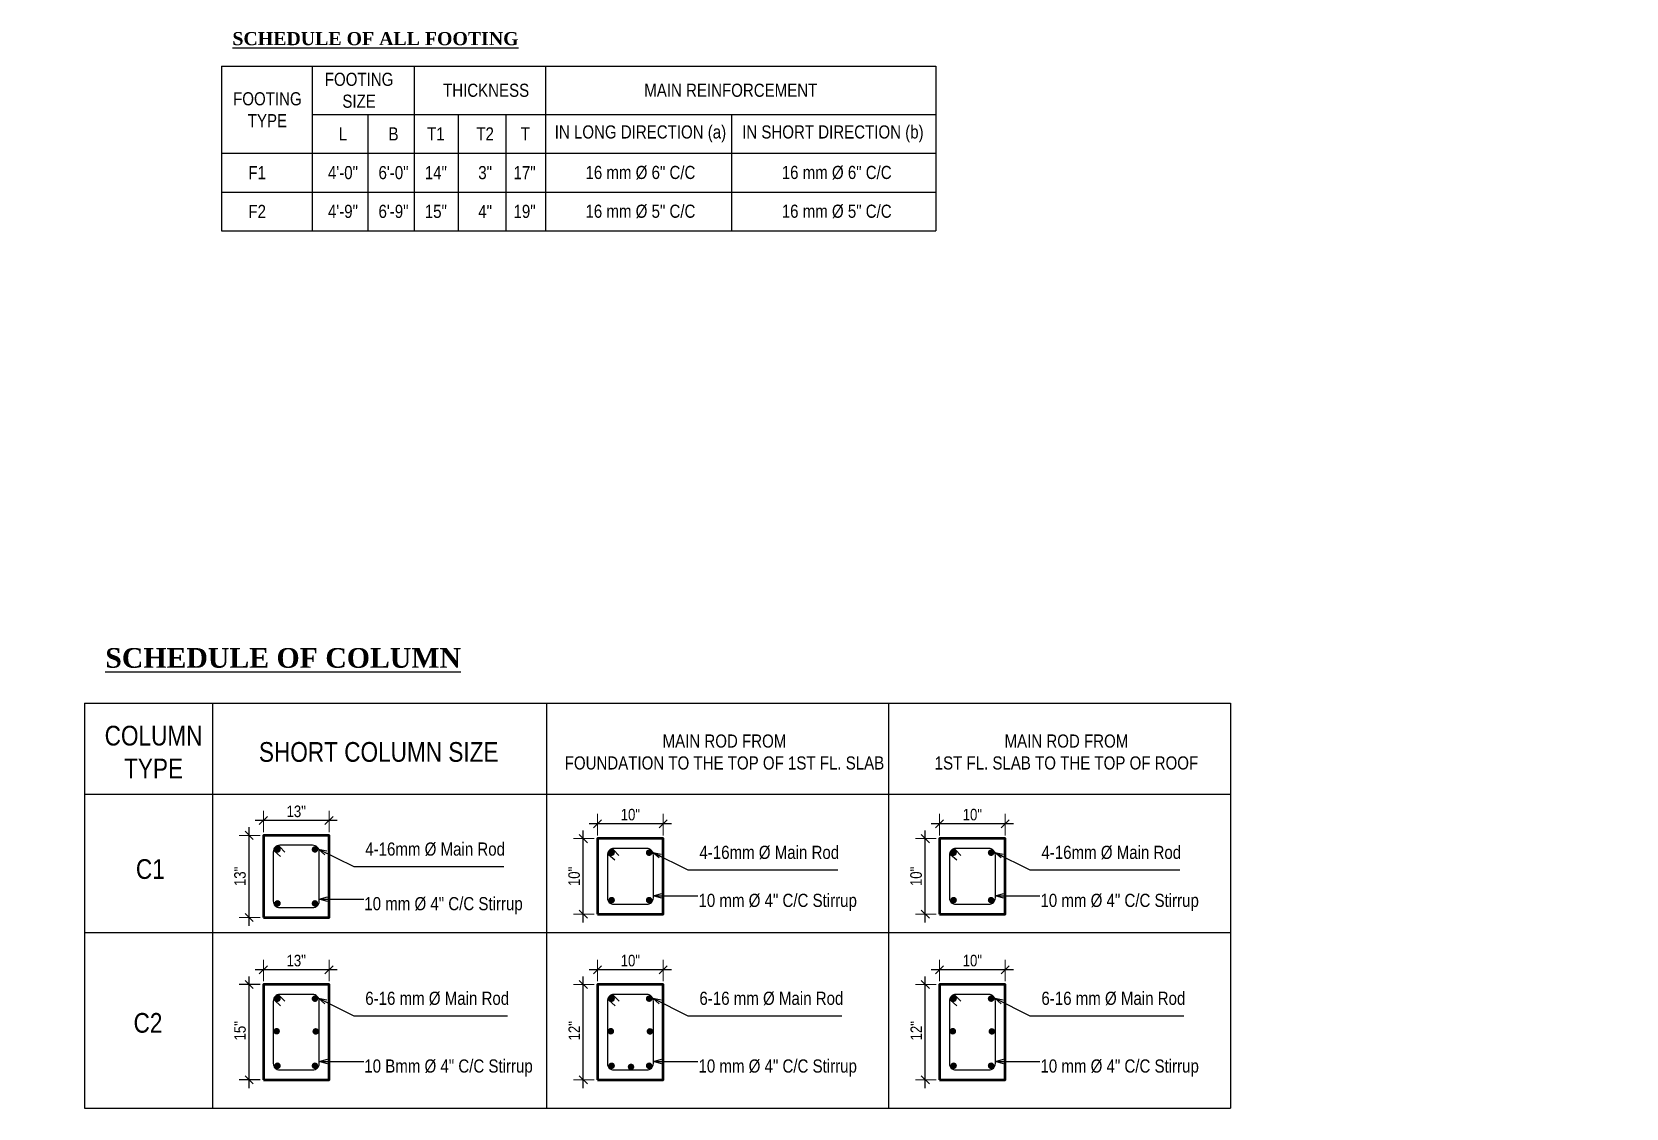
# Model space of a CAD drawing. Header units: inches. Extents: x -4010 to 65129, y -40138 to -1318.
# Drawn here: x 28107 to 28349.7, y -14376.1 to -14212.3 of the extents above; entities that cross this region are included whole.
import ezdxf

# ---------------------------------------------------------------- set-up
doc = ezdxf.new("R2010")
doc.units = ezdxf.units.IN
doc.header["$MEASUREMENT"] = 0
doc.header["$PDMODE"] = 99
for name, color, linetype, lineweight in [('Column', 2, 'Continuous', 50), ('DIM', 7, 'Continuous', 15), ('RAILING', 2, 'Continuous', 13)]:
    doc.layers.add(name, color=color, linetype=linetype, lineweight=lineweight)
doc.layers.add('Rod', color=1, linetype='Continuous')
doc.layers.add('TEX', color=7, linetype='Continuous')
doc.styles.add('ARIAL', font='arial.ttf')
doc.styles.get("Standard").update_dxf_attribs({"font": 'ARIALN.TTF'})
doc.dimstyles.new('3-8', dxfattribs={"dimscale": 1.25, "dimtxt": 6, "dimasz": 2, "dimexe": 0.18, "dimexo": 6, "dimgap": 0, "dimtad": 0, "dimdec": 0, "dimzin": 3, "dimdsep": 46, "dimlunit": 3, "dimtxsty": 'ARIAL', "dimblk": 'DD', "dimcen": 1, "dimse1": 1, "dimse2": 1, "dimclrd": 256, "dimclrt": 256, "dimadec": 0, "dimazin": 0, "dimtfac": 0.5, "dimtdec": 0, "dimtmove": 2, "dimatfit": 0, "dimfxl": 0.18, "dimtvp": 0.75, "dimfrac": 1, "dimtolj": 1, "dimtzin": 0, "dimarcsym": 0})
doc.dimstyles.new('_20', dxfattribs={"dimscale": 0.25, "dimtxt": 7, "dimasz": 5, "dimexe": 6, "dimexo": 2, "dimgap": 2, "dimtad": 1, "dimdec": 1, "dimzin": 3, "dimdsep": 46, "dimlunit": 4, "dimtxsty": 'Standard', "dimblk": 'OBLIQUE', "dimcen": 0, "dimdle": 5, "dimclrt": 7, "dimazin": 0, "dimtfac": 0.0375, "dimtdec": 1, "dimtofl": 0, "dimtmove": 0, "dimatfit": 3, "dimldrblk": 'OPEN30', "dimfxl": 6, "dimtvp": 0.8, "dimtolj": 1, "dimtzin": 0, "dimlwe": -1, "dimarcsym": 0})

# ---------------------------------------------------------------- blocks, each defined once
blk = doc.blocks.new('_Oblique')
at = {"color": 0, "linetype": 'ByBlock', "lineweight": -2}
blk.add_line((-0.5, -0.5), (0.5, 0.5), dxfattribs=at)
blk = doc.blocks.new('*D340')
at = {"layer": 'Defpoints', "color": 0}
for p in [(28140.1, -14334.6), (28142.26, -14334.6), (28142.26, -14347.1)]:
    blk.add_point(p, dxfattribs=at)
at = {"layer": 'DIM', "color": 0}
for p, q in [((28141.76, -14334.6), (28138.6, -14334.6)), ((28141.76, -14347.1), (28138.6, -14347.1))]:
    blk.add_line(p, q, dxfattribs=at)
at = {"layer": 'DIM', "color": 0, "lineweight": -2}
blk.add_line((28140.1, -14348.35), (28140.1, -14333.35), dxfattribs=at)
at = {"layer": 'DIM', "color": 0, "lineweight": -2, "xscale": 1.25, "yscale": 1.25, "zscale": 1.25}
for p, rotation in [((28140.1, -14334.6), 90), ((28140.1, -14347.1), 270)]:
    blk.add_blockref('_Oblique', p, dxfattribs=dict(at, rotation=rotation))
at = {"layer": 'DIM', "color": 7, "insert": (28138.71, -14340.85), "char_height": 1.75, "attachment_point": 5, "rotation": 90}
blk.add_mtext('\\A1;13"', dxfattribs=at)
blk = doc.blocks.new('_Open30')
at = {"color": 0, "linetype": 'ByBlock', "lineweight": -2}
for p, q in [((-1, 0.27), (0, 0)), ((0, 0), (-1, -0.27)), ((0, 0), (-1, 0))]:
    blk.add_line(p, q, dxfattribs=at)
blk = doc.blocks.new('*D346')
at = {"layer": 'Defpoints', "color": 0}
for p in [(28142.26, -14332.34), (28142.26, -14334.6), (28152.26, -14334.6)]:
    blk.add_point(p, dxfattribs=at)
at = {"layer": 'DIM', "color": 0, "lineweight": -2}
blk.add_line((28153.51, -14332.34), (28141.01, -14332.34), dxfattribs=at)
at = {"layer": 'DIM', "color": 0}
for p, q in [((28142.26, -14334.1), (28142.26, -14330.84)), ((28152.26, -14334.1), (28152.26, -14330.84))]:
    blk.add_line(p, q, dxfattribs=at)
at = {"layer": 'DIM', "color": 0, "lineweight": -2, "xscale": 1.25, "yscale": 1.25, "zscale": 1.25, "rotation": 180}
blk.add_blockref('_Oblique', (28142.26, -14332.34), dxfattribs=at)
at = {"layer": 'DIM', "color": 0, "lineweight": -2, "xscale": 1.25, "yscale": 1.25, "zscale": 1.25}
blk.add_blockref('_Oblique', (28152.26, -14332.34), dxfattribs=at)
at = {"layer": 'DIM', "color": 7, "insert": (28147.26, -14330.95), "char_height": 1.75, "attachment_point": 5}
blk.add_mtext('\\A1;13"', dxfattribs=at)
blk = doc.blocks.new('*D341')
at = {"layer": 'Defpoints', "color": 0}
for p in [(28190.96, -14335.1), (28193.12, -14335.1), (28193.12, -14346.6)]:
    blk.add_point(p, dxfattribs=at)
at = {"layer": 'DIM', "color": 0, "lineweight": -2}
blk.add_line((28190.96, -14347.85), (28190.96, -14333.85), dxfattribs=at)
at = {"layer": 'DIM', "color": 0}
for p, q in [((28192.62, -14335.1), (28189.46, -14335.1)), ((28192.62, -14346.6), (28189.46, -14346.6))]:
    blk.add_line(p, q, dxfattribs=at)
at = {"layer": 'DIM', "color": 0, "lineweight": -2, "xscale": 1.25, "yscale": 1.25, "zscale": 1.25}
for p, rotation in [((28190.96, -14335.1), 90), ((28190.96, -14346.6), 270)]:
    blk.add_blockref('_Oblique', p, dxfattribs=dict(at, rotation=rotation))
at = {"layer": 'DIM', "color": 7, "insert": (28189.57, -14340.85), "char_height": 1.75, "attachment_point": 5, "rotation": 90}
blk.add_mtext('\\A1;10"', dxfattribs=at)
blk = doc.blocks.new('*D347')
at = {"layer": 'Defpoints', "color": 0}
for p in [(28193.12, -14332.84), (28193.12, -14335.1), (28203.12, -14335.1)]:
    blk.add_point(p, dxfattribs=at)
at = {"layer": 'DIM', "color": 0}
for p, q in [((28193.12, -14334.6), (28193.12, -14331.34)), ((28203.12, -14334.6), (28203.12, -14331.34))]:
    blk.add_line(p, q, dxfattribs=at)
at = {"layer": 'DIM', "color": 0, "lineweight": -2}
blk.add_line((28204.37, -14332.84), (28191.87, -14332.84), dxfattribs=at)
at = {"layer": 'DIM', "color": 0, "lineweight": -2, "xscale": 1.25, "yscale": 1.25, "zscale": 1.25, "rotation": 180}
blk.add_blockref('_Oblique', (28193.12, -14332.84), dxfattribs=at)
at = {"layer": 'DIM', "color": 0, "lineweight": -2, "xscale": 1.25, "yscale": 1.25, "zscale": 1.25}
blk.add_blockref('_Oblique', (28203.12, -14332.84), dxfattribs=at)
at = {"layer": 'DIM', "color": 7, "insert": (28198.12, -14331.45), "char_height": 1.75, "attachment_point": 5}
blk.add_mtext('\\A1;10"', dxfattribs=at)
blk = doc.blocks.new('*D342')
at = {"layer": 'Defpoints', "color": 0}
for p in [(28243.01, -14335.1), (28245.17, -14335.1), (28245.17, -14346.6)]:
    blk.add_point(p, dxfattribs=at)
at = {"layer": 'DIM', "color": 0, "lineweight": -2}
blk.add_line((28243.01, -14347.85), (28243.01, -14333.85), dxfattribs=at)
at = {"layer": 'DIM', "color": 0}
for p, q in [((28244.67, -14335.1), (28241.51, -14335.1)), ((28244.67, -14346.6), (28241.51, -14346.6))]:
    blk.add_line(p, q, dxfattribs=at)
at = {"layer": 'DIM', "color": 0, "lineweight": -2, "xscale": 1.25, "yscale": 1.25, "zscale": 1.25}
for p, rotation in [((28243.01, -14335.1), 90), ((28243.01, -14346.6), 270)]:
    blk.add_blockref('_Oblique', p, dxfattribs=dict(at, rotation=rotation))
at = {"layer": 'DIM', "color": 7, "insert": (28241.61, -14340.85), "char_height": 1.75, "attachment_point": 5, "rotation": 90}
blk.add_mtext('\\A1;10"', dxfattribs=at)
blk = doc.blocks.new('*D348')
at = {"layer": 'Defpoints', "color": 0}
for p in [(28245.17, -14332.84), (28245.17, -14335.1), (28255.17, -14335.1)]:
    blk.add_point(p, dxfattribs=at)
at = {"layer": 'DIM', "color": 0}
for p, q in [((28245.17, -14334.6), (28245.17, -14331.34)), ((28255.17, -14334.6), (28255.17, -14331.34))]:
    blk.add_line(p, q, dxfattribs=at)
at = {"layer": 'DIM', "color": 0, "lineweight": -2}
blk.add_line((28256.42, -14332.84), (28243.92, -14332.84), dxfattribs=at)
at = {"layer": 'DIM', "color": 0, "lineweight": -2, "xscale": 1.25, "yscale": 1.25, "zscale": 1.25, "rotation": 180}
blk.add_blockref('_Oblique', (28245.17, -14332.84), dxfattribs=at)
at = {"layer": 'DIM', "color": 0, "lineweight": -2, "xscale": 1.25, "yscale": 1.25, "zscale": 1.25}
blk.add_blockref('_Oblique', (28255.17, -14332.84), dxfattribs=at)
at = {"layer": 'DIM', "color": 7, "insert": (28250.17, -14331.45), "char_height": 1.75, "attachment_point": 5}
blk.add_mtext('\\A1;10"', dxfattribs=at)
blk = doc.blocks.new('*D343')
at = {"layer": 'Defpoints', "color": 0}
for p in [(28190.96, -14357.31), (28193.12, -14357.31), (28193.12, -14371.81)]:
    blk.add_point(p, dxfattribs=at)
at = {"layer": 'DIM', "color": 0, "lineweight": -2}
blk.add_line((28190.96, -14373.06), (28190.96, -14356.06), dxfattribs=at)
at = {"layer": 'DIM', "color": 0}
for p, q in [((28192.62, -14357.31), (28189.46, -14357.31)), ((28192.62, -14371.81), (28189.46, -14371.81))]:
    blk.add_line(p, q, dxfattribs=at)
at = {"layer": 'DIM', "color": 0, "lineweight": -2, "xscale": 1.25, "yscale": 1.25, "zscale": 1.25}
for p, rotation in [((28190.96, -14357.31), 90), ((28190.96, -14371.81), 270)]:
    blk.add_blockref('_Oblique', p, dxfattribs=dict(at, rotation=rotation))
at = {"layer": 'DIM', "color": 7, "insert": (28189.58, -14364.35), "char_height": 1.75, "attachment_point": 5, "rotation": 90}
blk.add_mtext('\\A1;12"', dxfattribs=at)
blk = doc.blocks.new('*D349')
at = {"layer": 'Defpoints', "color": 0}
for p in [(28193.12, -14355.06), (28193.12, -14357.31), (28203.12, -14357.31)]:
    blk.add_point(p, dxfattribs=at)
at = {"layer": 'DIM', "color": 0}
for p, q in [((28193.12, -14356.81), (28193.12, -14353.56)), ((28203.12, -14356.81), (28203.12, -14353.56))]:
    blk.add_line(p, q, dxfattribs=at)
at = {"layer": 'DIM', "color": 0, "lineweight": -2}
blk.add_line((28204.37, -14355.06), (28191.87, -14355.06), dxfattribs=at)
at = {"layer": 'DIM', "color": 0, "lineweight": -2, "xscale": 1.25, "yscale": 1.25, "zscale": 1.25, "rotation": 180}
blk.add_blockref('_Oblique', (28193.12, -14355.06), dxfattribs=at)
at = {"layer": 'DIM', "color": 0, "lineweight": -2, "xscale": 1.25, "yscale": 1.25, "zscale": 1.25}
blk.add_blockref('_Oblique', (28203.12, -14355.06), dxfattribs=at)
at = {"layer": 'DIM', "color": 7, "insert": (28198.12, -14353.67), "char_height": 1.75, "attachment_point": 5}
blk.add_mtext('\\A1;10"', dxfattribs=at)
blk = doc.blocks.new('*D344')
at = {"layer": 'Defpoints', "color": 0}
for p in [(28140.1, -14357.31), (28142.26, -14357.31), (28142.26, -14371.81)]:
    blk.add_point(p, dxfattribs=at)
at = {"layer": 'TEX', "color": 0, "lineweight": -2}
blk.add_line((28140.1, -14373.06), (28140.1, -14356.06), dxfattribs=at)
at = {"layer": 'TEX', "color": 0}
for p, q in [((28141.76, -14357.31), (28138.6, -14357.31)), ((28141.76, -14371.81), (28138.6, -14371.81))]:
    blk.add_line(p, q, dxfattribs=at)
at = {"layer": 'TEX', "color": 0, "lineweight": -2, "xscale": 1.25, "yscale": 1.25, "zscale": 1.25}
for p, rotation in [((28140.1, -14357.31), 90), ((28140.1, -14371.81), 270)]:
    blk.add_blockref('_Oblique', p, dxfattribs=dict(at, rotation=rotation))
at = {"layer": 'TEX', "color": 7, "insert": (28138.71, -14364.35), "char_height": 1.75, "attachment_point": 5, "rotation": 90}
blk.add_mtext('\\A1;15"', dxfattribs=at)
blk = doc.blocks.new('*D350')
at = {"layer": 'Defpoints', "color": 0}
for p in [(28142.26, -14355.06), (28142.26, -14357.31), (28152.26, -14357.31)]:
    blk.add_point(p, dxfattribs=at)
at = {"layer": 'DIM', "color": 0}
for p, q in [((28142.26, -14356.81), (28142.26, -14353.56)), ((28152.26, -14356.81), (28152.26, -14353.56))]:
    blk.add_line(p, q, dxfattribs=at)
at = {"layer": 'DIM', "color": 0, "lineweight": -2}
blk.add_line((28153.51, -14355.06), (28141.01, -14355.06), dxfattribs=at)
at = {"layer": 'DIM', "color": 0, "lineweight": -2, "xscale": 1.25, "yscale": 1.25, "zscale": 1.25, "rotation": 180}
blk.add_blockref('_Oblique', (28142.26, -14355.06), dxfattribs=at)
at = {"layer": 'DIM', "color": 0, "lineweight": -2, "xscale": 1.25, "yscale": 1.25, "zscale": 1.25}
blk.add_blockref('_Oblique', (28152.26, -14355.06), dxfattribs=at)
at = {"layer": 'DIM', "color": 7, "insert": (28147.26, -14353.67), "char_height": 1.75, "attachment_point": 5}
blk.add_mtext('\\A1;13"', dxfattribs=at)
blk = doc.blocks.new('*D345')
at = {"layer": 'Defpoints', "color": 0}
for p in [(28243.01, -14357.31), (28245.17, -14357.31), (28245.17, -14371.81)]:
    blk.add_point(p, dxfattribs=at)
at = {"layer": 'DIM', "color": 0, "lineweight": -2}
blk.add_line((28243.01, -14373.06), (28243.01, -14356.06), dxfattribs=at)
at = {"layer": 'DIM', "color": 0}
for p, q in [((28244.67, -14357.31), (28241.51, -14357.31)), ((28244.67, -14371.81), (28241.51, -14371.81))]:
    blk.add_line(p, q, dxfattribs=at)
at = {"layer": 'DIM', "color": 0, "lineweight": -2, "xscale": 1.25, "yscale": 1.25, "zscale": 1.25}
for p, rotation in [((28243.01, -14357.31), 90), ((28243.01, -14371.81), 270)]:
    blk.add_blockref('_Oblique', p, dxfattribs=dict(at, rotation=rotation))
at = {"layer": 'DIM', "color": 7, "insert": (28241.63, -14364.35), "char_height": 1.75, "attachment_point": 5, "rotation": 90}
blk.add_mtext('\\A1;12"', dxfattribs=at)
blk = doc.blocks.new('*D351')
at = {"layer": 'Defpoints', "color": 0}
for p in [(28245.17, -14355.06), (28245.17, -14357.31), (28255.17, -14357.31)]:
    blk.add_point(p, dxfattribs=at)
at = {"layer": 'DIM', "color": 0}
for p, q in [((28245.17, -14356.81), (28245.17, -14353.56)), ((28255.17, -14356.81), (28255.17, -14353.56))]:
    blk.add_line(p, q, dxfattribs=at)
at = {"layer": 'DIM', "color": 0, "lineweight": -2}
blk.add_line((28256.42, -14355.06), (28243.92, -14355.06), dxfattribs=at)
at = {"layer": 'DIM', "color": 0, "lineweight": -2, "xscale": 1.25, "yscale": 1.25, "zscale": 1.25, "rotation": 180}
blk.add_blockref('_Oblique', (28245.17, -14355.06), dxfattribs=at)
at = {"layer": 'DIM', "color": 0, "lineweight": -2, "xscale": 1.25, "yscale": 1.25, "zscale": 1.25}
blk.add_blockref('_Oblique', (28255.17, -14355.06), dxfattribs=at)
at = {"layer": 'DIM', "color": 7, "insert": (28250.17, -14353.67), "char_height": 1.75, "attachment_point": 5}
blk.add_mtext('\\A1;10"', dxfattribs=at)
blk = doc.blocks.new('DD')
for p, q in [((0, 1.6), (0, -1.6)), ((-1.6, 0), (1.6, 0))]:
    blk.add_line(p, q)
at = {"const_width": 0.3}
blk.add_lwpolyline([(-0.15, 0, 1), (0.15, 0, 1)], format="xyb", close=True, dxfattribs=at)
blk = doc.blocks.new('*D365')
at = {"layer": 'Defpoints', "color": 0}
for p in [(28451.98, -14316.68), (-1066.06, -14322.68), (28443.93, -14322.68)]:
    blk.add_point(p, dxfattribs=at)
at = {"layer": 'RAILING', "lineweight": -2}
for p, q in [((28443.93, -14314.18), (28443.93, -14311.68)), ((28443.93, -14316.68), (28443.93, -14322.68)), ((28443.93, -14325.18), (28443.93, -14327.68))]:
    blk.add_line(p, q, dxfattribs=at)
at = {"layer": 'RAILING', "lineweight": -2, "xscale": 2.5, "yscale": 2.5, "zscale": 2.5}
for p, rotation in [((28443.93, -14316.68), 270), ((28443.93, -14322.68), 90)]:
    blk.add_blockref('DD', p, dxfattribs=dict(at, rotation=rotation))
at = {"layer": 'RAILING', "insert": (28447.92, -14319.68), "char_height": 7.5, "attachment_point": 5, "rotation": 90, "style": 'ARIAL'}
blk.add_mtext("\\A1;1'", dxfattribs=at)

msp = doc.modelspace()

# ---------------------------------------------------------------- hatches: boundary and pattern name
at = {"layer": 'Rod'}
for points in [[(28144.908, -14336.74, -1), (28143.908, -14336.74, -1)], [(28149.612, -14336.74, 1), (28150.612, -14336.74, 1)], [(28195.768, -14337.24, -1), (28194.768, -14337.24, -1)], [(28200.472, -14337.24, 1), (28201.472, -14337.24, 1)], [(28247.815, -14337.24, -1), (28246.815, -14337.24, -1)], [(28252.519, -14337.24, 1), (28253.519, -14337.24, 1)], [(28144.908, -14344.955, 1), (28143.908, -14344.955, 1)], [(28149.612, -14344.955, -1), (28150.612, -14344.955, -1)], [(28195.768, -14344.455, 1), (28194.768, -14344.455, 1)], [(28200.472, -14344.455, -1), (28201.472, -14344.455, -1)], [(28247.815, -14344.455, 1), (28246.815, -14344.455, 1)], [(28252.519, -14344.455, -1), (28253.519, -14344.455, -1)], [(28144.908, -14359.458, -1), (28143.908, -14359.458, -1)], [(28149.612, -14359.458, 1), (28150.612, -14359.458, 1)], [(28195.768, -14359.458, -1), (28194.768, -14359.458, -1)], [(28200.472, -14359.458, 1), (28201.472, -14359.458, 1)], [(28247.815, -14359.458, -1), (28246.815, -14359.458, -1)], [(28252.519, -14359.458, 1), (28253.519, -14359.458, 1)], [(28144.787, -14364.415, 1), (28143.787, -14364.415, 1)], [(28149.732, -14364.442, -1), (28150.732, -14364.442, -1)], [(28195.647, -14364.415, 1), (28194.647, -14364.415, 1)], [(28200.593, -14364.442, -1), (28201.593, -14364.442, -1)], [(28247.694, -14364.415, 1), (28246.694, -14364.415, 1)], [(28252.639, -14364.442, -1), (28253.639, -14364.442, -1)], [(28144.908, -14369.672, 1), (28143.908, -14369.672, 1)], [(28149.612, -14369.672, -1), (28150.612, -14369.672, -1)], [(28195.768, -14369.672, 1), (28194.768, -14369.672, 1)], [(28197.718, -14369.845, 1), (28198.718, -14369.845, 1)], [(28200.472, -14369.672, -1), (28201.472, -14369.672, -1)], [(28247.815, -14369.672, 1), (28246.815, -14369.672, 1)], [(28252.519, -14369.672, -1), (28253.519, -14369.672, -1)]]:
    msp.add_hatch(color=256, dxfattribs=at).paths.add_polyline_path(points)

# ---------------------------------------------------------------- linework, layer by layer
at = {"layer": 'Column'}
for points in [[(28142.26, -14347.097), (28152.26, -14347.097), (28152.26, -14334.597), (28142.26, -14334.597)], [(28193.12, -14346.597), (28203.12, -14346.597), (28203.12, -14335.097), (28193.12, -14335.097)], [(28245.167, -14346.597), (28255.167, -14346.597), (28255.167, -14335.097), (28245.167, -14335.097)], [(28142.26, -14371.815), (28152.26, -14371.815), (28152.26, -14357.315), (28142.26, -14357.315)], [(28193.12, -14371.815), (28203.12, -14371.815), (28203.12, -14357.315), (28193.12, -14357.315)], [(28245.167, -14371.815), (28255.167, -14371.815), (28255.167, -14357.315), (28245.167, -14357.315)]]:
    msp.add_lwpolyline(points, close=True, dxfattribs=at)
at = {"layer": 'Rod'}
for points in [[(28144.76, -14345.597), (28149.76, -14345.597, 0.4142136), (28150.76, -14344.597), (28150.76, -14337.097, 0.4142136), (28149.76, -14336.097), (28144.76, -14336.097, 0.4142136), (28143.76, -14337.097), (28143.76, -14344.597, 0.4142136)], [(28195.62, -14345.097), (28200.62, -14345.097, 0.4142136), (28201.62, -14344.097), (28201.62, -14337.597, 0.4142136), (28200.62, -14336.597), (28195.62, -14336.597, 0.4142136), (28194.62, -14337.597), (28194.62, -14344.097, 0.4142136)], [(28247.667, -14345.097), (28252.667, -14345.097, 0.4142136), (28253.667, -14344.097), (28253.667, -14337.597, 0.4142136), (28252.667, -14336.597), (28247.667, -14336.597, 0.4142136), (28246.667, -14337.597), (28246.667, -14344.097, 0.4142136)], [(28144.76, -14370.315), (28149.76, -14370.315, 0.4142136), (28150.76, -14369.315), (28150.76, -14359.815, 0.4142136), (28149.76, -14358.815), (28144.76, -14358.815, 0.4142136), (28143.76, -14359.815), (28143.76, -14369.315, 0.4142136)], [(28195.62, -14370.315), (28200.62, -14370.315, 0.4142136), (28201.62, -14369.315), (28201.62, -14359.815, 0.4142136), (28200.62, -14358.815), (28195.62, -14358.815, 0.4142136), (28194.62, -14359.815), (28194.62, -14369.315, 0.4142136)], [(28247.667, -14370.315), (28252.667, -14370.315, 0.4142136), (28253.667, -14369.315), (28253.667, -14359.815, 0.4142136), (28252.667, -14358.815), (28247.667, -14358.815, 0.4142136), (28246.667, -14359.815), (28246.667, -14369.315, 0.4142136)]]:
    msp.add_lwpolyline(points, format="xyb", close=True, dxfattribs=at)
for points in [[(28143.921, -14336.59, 0.2624441), (28143.942, -14336.992), (28144.891, -14337.837)], [(28144.41, -14336.164, -0.3032581), (28144.756, -14336.354), (28145.507, -14337.145)], [(28194.782, -14337.09, 0.2624441), (28194.802, -14337.492), (28195.751, -14338.337)], [(28195.27, -14336.664, -0.3032581), (28195.617, -14336.854), (28196.368, -14337.645)], [(28246.828, -14337.09, 0.2624441), (28246.849, -14337.492), (28247.798, -14338.337)], [(28247.317, -14336.664, -0.3032581), (28247.663, -14336.854), (28248.415, -14337.645)], [(28144.41, -14358.882, -0.3032581), (28144.756, -14359.071), (28145.507, -14359.863)], [(28195.304, -14358.867, -0.3032581), (28195.65, -14359.057), (28196.401, -14359.848)], [(28247.317, -14358.882, -0.3032581), (28247.663, -14359.071), (28248.415, -14359.863)], [(28143.921, -14359.308, 0.2624441), (28143.942, -14359.71), (28144.891, -14360.555)], [(28194.815, -14359.293, 0.2624441), (28194.836, -14359.695), (28195.785, -14360.54)], [(28246.828, -14359.308, 0.2624441), (28246.849, -14359.71), (28247.798, -14360.555)]]:
    msp.add_lwpolyline(points, format="xyb", dxfattribs=at)
at = {"layer": 'TEX'}
for p, q in [((28135.879, -14217.493), (28149.68, -14217.493)), ((28135.879, -14217.493), (28135.879, -14224.86)), ((28149.68, -14217.493), (28158.162, -14217.493)), ((28149.68, -14217.493), (28149.68, -14224.86)), ((28158.162, -14217.493), (28165.19, -14217.493)), ((28165.19, -14217.493), (28171.904, -14217.493)), ((28165.19, -14217.493), (28165.19, -14224.86)), ((28171.904, -14217.493), (28179.152, -14217.493)), ((28179.152, -14217.493), (28185.198, -14217.493)), ((28185.198, -14217.493), (28213.49, -14217.493)), ((28185.198, -14217.493), (28185.198, -14224.86)), ((28213.49, -14217.493), (28244.61, -14217.493)), ((28244.61, -14217.493), (28244.61, -14224.86)), ((28135.879, -14224.86), (28135.879, -14230.763)), ((28149.68, -14224.86), (28158.162, -14224.86)), ((28149.68, -14224.86), (28149.68, -14230.763)), ((28158.162, -14224.86), (28165.19, -14224.86)), ((28158.162, -14224.86), (28158.162, -14230.763)), ((28165.19, -14224.86), (28171.904, -14224.86)), ((28165.19, -14224.86), (28165.19, -14230.763)), ((28171.904, -14224.86), (28179.152, -14224.86)), ((28171.904, -14224.86), (28171.904, -14230.763)), ((28179.152, -14224.86), (28185.198, -14224.86)), ((28179.152, -14224.86), (28179.152, -14230.763)), ((28185.198, -14224.86), (28213.49, -14224.86)), ((28185.198, -14224.86), (28185.198, -14230.763)), ((28213.49, -14224.86), (28244.61, -14224.86)), ((28213.49, -14224.86), (28213.49, -14230.763)), ((28244.61, -14224.86), (28244.61, -14230.763)), ((28135.879, -14230.763), (28149.68, -14230.763)), ((28135.879, -14230.763), (28135.879, -14236.666)), ((28149.68, -14230.763), (28158.162, -14230.763)), ((28149.68, -14230.763), (28149.68, -14236.666)), ((28158.162, -14230.763), (28165.19, -14230.763)), ((28158.162, -14230.763), (28158.162, -14236.666)), ((28165.19, -14230.763), (28171.904, -14230.763)), ((28165.19, -14230.763), (28165.19, -14236.666)), ((28171.904, -14230.763), (28179.152, -14230.763)), ((28171.904, -14230.763), (28171.904, -14236.666)), ((28179.152, -14230.763), (28185.198, -14230.763)), ((28179.152, -14230.763), (28179.152, -14236.666)), ((28185.198, -14230.763), (28213.49, -14230.763)), ((28185.198, -14230.763), (28185.198, -14236.666)), ((28213.49, -14230.763), (28244.61, -14230.763)), ((28213.49, -14230.763), (28213.49, -14236.666)), ((28244.61, -14230.763), (28244.61, -14236.666)), ((28135.879, -14236.666), (28149.68, -14236.666)), ((28135.879, -14236.666), (28135.879, -14242.569)), ((28149.68, -14236.666), (28158.162, -14236.666)), ((28149.68, -14236.666), (28149.68, -14242.569)), ((28158.162, -14236.666), (28165.19, -14236.666)), ((28158.162, -14236.666), (28158.162, -14242.569)), ((28165.19, -14236.666), (28171.904, -14236.666)), ((28165.19, -14236.666), (28165.19, -14242.569)), ((28171.904, -14236.666), (28179.152, -14236.666)), ((28171.904, -14236.666), (28171.904, -14242.569)), ((28179.152, -14236.666), (28185.198, -14236.666)), ((28179.152, -14236.666), (28179.152, -14242.569)), ((28185.198, -14236.666), (28213.49, -14236.666)), ((28185.198, -14236.666), (28185.198, -14242.569)), ((28213.49, -14236.666), (28244.61, -14236.666)), ((28213.49, -14236.666), (28213.49, -14242.569)), ((28244.61, -14236.666), (28244.61, -14242.569)), ((28135.879, -14242.569), (28149.68, -14242.569)), ((28149.68, -14242.569), (28158.162, -14242.569)), ((28158.162, -14242.569), (28165.19, -14242.569)), ((28165.19, -14242.569), (28171.904, -14242.569)), ((28171.904, -14242.569), (28179.152, -14242.569)), ((28179.152, -14242.569), (28185.198, -14242.569)), ((28185.198, -14242.569), (28213.49, -14242.569)), ((28213.49, -14242.569), (28244.61, -14242.569)), ((28115.022, -14314.479), (28237.423, -14314.479)), ((28115.022, -14314.479), (28115.022, -14328.349)), ((28134.515, -14314.479), (28134.515, -14328.349)), ((28167.069, -14314.479), (28289.47, -14314.479)), ((28185.376, -14314.479), (28185.376, -14328.349)), ((28237.423, -14314.479), (28237.423, -14328.349)), ((28237.423, -14314.479), (28237.423, -14328.349)), ((28289.47, -14314.479), (28289.47, -14328.349)), ((28289.47, -14314.479), (28289.47, -14328.349)), ((28289.47, -14314.479), (28289.47, -14328.349)), ((28115.022, -14328.349), (28237.423, -14328.349)), ((28115.022, -14328.349), (28237.423, -14328.349)), ((28115.022, -14328.349), (28115.022, -14376.122)), ((28134.515, -14328.349), (28134.515, -14376.122)), ((28167.069, -14328.349), (28289.47, -14328.349)), ((28167.069, -14328.349), (28289.47, -14328.349)), ((28185.376, -14328.349), (28185.376, -14376.122)), ((28237.423, -14328.349), (28237.423, -14376.122)), ((28237.423, -14328.349), (28237.423, -14376.122)), ((28289.47, -14328.349), (28289.47, -14376.122)), ((28289.47, -14328.349), (28289.47, -14376.122)), ((28289.47, -14328.349), (28289.47, -14376.122)), ((28115.022, -14349.4), (28237.423, -14349.4)), ((28115.022, -14349.4), (28237.423, -14349.4)), ((28167.069, -14349.4), (28289.47, -14349.4)), ((28167.069, -14349.4), (28289.47, -14349.4)), ((28115.022, -14355.071), (28115.022, -14376.122)), ((28134.515, -14355.071), (28134.515, -14376.122)), ((28185.376, -14355.071), (28185.376, -14376.122)), ((28237.423, -14355.071), (28237.423, -14376.122)), ((28237.423, -14355.071), (28237.423, -14376.122)), ((28289.47, -14355.071), (28289.47, -14376.122)), ((28289.47, -14355.071), (28289.47, -14376.122)), ((28289.47, -14355.071), (28289.47, -14376.122)), ((28115.022, -14376.122), (28237.423, -14376.122)), ((28115.022, -14376.122), (28237.423, -14376.122)), ((28115.022, -14376.122), (28237.423, -14376.122)), ((28167.069, -14376.122), (28289.47, -14376.122)), ((28167.069, -14376.122), (28289.47, -14376.122)), ((28167.069, -14376.122), (28289.47, -14376.122))]:
    msp.add_line(p, q, dxfattribs=at)

# ---------------------------------------------------------------- texts
for s, insert, char_height, width, attachment_point in [('{\\fTimes New Roman|b1|i0|c0|p18;\\LSCHEDULE OF ALL FOOTING}', (28137.552, -14212.3), 2, 72.7601, 1), ('FOOTING \\PSIZE', (28156.83, -14221.177), 2, 30.87337, 5), ('THICKNESS', (28176.164, -14221.177), 2, 44.51414, 5), ('MAIN REINFORCEMENT', (28213.401, -14221.177), 2, 69.83697, 5), ('FOOTING \\PTYPE', (28142.874, -14224.128), 2, 23.53059, 5), ('{\\H1.8519x;L}', (28154.373, -14227.811), 1.08, 19.20441, 5), ('{\\H1.8519x;B}', (28162.071, -14227.811), 1.08, 14.79942, 5), ('{\\H1.8519x;T1}', (28168.512, -14227.811), 1.08, 17.63726, 5), ('T2', (28176.012, -14227.811), 2, 20.4277, 5), ('T', (28182.139, -14227.811), 2, 18.90929, 5), ('IN LONG DIRECTION (a)', (28199.651, -14227.811), 2, 38.66336, 5), ('IN SHORT DIRECTION (b)', (28228.939, -14227.811), 2, 36.42462, 5), ('{\\H1.8519x;F1}', (28141.32, -14233.714), 1.08, 26.6392, 5), ('{\\H1.852x;4\'-0"}', (28154.373, -14233.714), 1.08, 19.20441, 5), ('{\\H1.852x;6\'-0"}', (28162.071, -14233.714), 1.08, 14.79942, 5), ('{\\H1.852x;14"}', (28168.512, -14233.714), 1.08, 17.63726, 5), ('{\\H1.852x;3"}', (28176.012, -14233.714), 1.08, 20.4277, 5), ('{\\H1.852x;17"}', (28182.016, -14233.714), 1.08, 18.90929, 5), ('16 mm %%C 6" C/C', (28199.651, -14233.714), 2, 38.66336, 5), ('16 mm %%C 6" C/C', (28229.523, -14233.714), 2, 37.5933, 5), ('{\\H1.852x;F2}', (28141.32, -14239.617), 1.08, 26.6392, 5), ('{\\H1.852x;4\'-9"}', (28154.373, -14239.617), 1.08, 19.20441, 5), ('{\\H1.852x;6\'-9"}', (28162.071, -14239.617), 1.08, 14.79942, 5), ('{\\H1.852x;15"}', (28168.512, -14239.617), 1.08, 17.63726, 5), ('{\\H1.852x;4"}', (28176.012, -14239.617), 1.08, 20.4277, 5), ('{\\H1.852x;19"}', (28182.016, -14239.617), 1.08, 18.90929, 5), ('16 mm %%C 5" C/C', (28199.651, -14239.617), 2, 38.66336, 5), ('16 mm %%C 5" C/C', (28229.523, -14239.617), 2, 37.5933, 5), ('{\\fTimes New Roman|b1|i0|c0|p18;\\LSCHEDULE OF COLUMN}', (28118.205, -14306.083), 3, 53.91448, 1), ('COLUMN \\PTYPE', (28125.551, -14321.918), 3, 13.0958, 5), ('SHORT COLUMN SIZE', (28159.819, -14321.918), 3, 57.9349, 5), ('MAIN ROD FROM\\PFOUNDATION TO THE TOP OF 1ST FL. SLAB', (28212.438, -14321.918), 2, 57.9349, 5), ('MAIN ROD FROM\\P1ST FL. SLAB TO THE TOP OF ROOF', (28264.485, -14321.918), 2, 57.9349, 5), ('4-16mm Ø Main Rod', (28157.772, -14335.683), 2, 29.41889, 1), ('4-16mm Ø Main Rod', (28208.633, -14336.183), 2, 29.41889, 1), ('4-16mm Ø Main Rod', (28260.68, -14336.183), 2, 29.41889, 1), ('{\\H2.778x;C1}', (28125.061, -14339.746), 1.08, 37.64891, 5), ('10 mm Ø 4" C/C Stirrup', (28157.627, -14343.993), 2, 38.12995, 1), ('10 mm Ø 4" C/C Stirrup', (28208.487, -14343.493), 2, 38.12995, 1), ('10 mm Ø 4" C/C Stirrup', (28260.534, -14343.493), 2, 38.12995, 1), ('6-16 mm Ø Main Rod', (28157.772, -14358.4), 2, 29.41889, 1), ('6-16 mm Ø Main Rod', (28208.633, -14358.4), 2, 29.41889, 1), ('6-16 mm Ø Main Rod', (28260.68, -14358.4), 2, 29.41889, 1), ('{\\H2.778x;C2}', (28124.7, -14363.164), 1.08, 37.64891, 5), ('10 Bmm Ø 4" C/C Stirrup', (28157.627, -14368.71), 2, 38.12995, 1), ('10 mm Ø 4" C/C Stirrup', (28208.487, -14368.71), 2, 38.12995, 1), ('10 mm Ø 4" C/C Stirrup', (28260.534, -14368.71), 2, 38.12995, 1)]:
    msp.add_mtext(s, dxfattribs=dict(at, insert=insert, char_height=char_height, width=width, attachment_point=attachment_point))

# ---------------------------------------------------------------- dimensions: what is measured, and where the dimension line sits
at = {"layer": 'DIM'}
for base, p1, p2, text, picture, middle in [((28142.26, -14332.341), (28152.26, -14334.597), (28142.26, -14334.597), '13"', '*D346', (28147.26, -14330.947)), ((28193.12, -14332.841), (28203.12, -14335.097), (28193.12, -14335.097), '10"', '*D347', (28198.12, -14331.447)), ((28245.167, -14332.841), (28255.167, -14335.097), (28245.167, -14335.097), '10"', '*D348', (28250.167, -14331.447)), ((28142.26, -14355.059), (28152.26, -14357.315), (28142.26, -14357.315), '13"', '*D350', (28147.26, -14353.665)), ((28193.12, -14355.059), (28203.12, -14357.315), (28193.12, -14357.315), '10"', '*D349', (28198.12, -14353.665)), ((28245.167, -14355.059), (28255.167, -14357.315), (28245.167, -14357.315), '10"', '*D351', (28250.167, -14353.665))]:
    dim = msp.add_linear_dim(base=base, p1=p1, p2=p2, text=text, dimstyle='_20', dxfattribs=at)
    dim.commit()
    dim.dimension.update_dxf_attribs({"geometry": picture, "text_midpoint": middle})
for base, p1, p2, text, picture, middle in [((28140.101, -14334.597), (28142.26, -14347.097), (28142.26, -14334.597), '13"', '*D340', (28140.101, -14340.847)), ((28190.961, -14335.097), (28193.12, -14346.597), (28193.12, -14335.097), '10"', '*D341', (28190.961, -14340.847)), ((28243.008, -14335.097), (28245.167, -14346.597), (28245.167, -14335.097), '10"', '*D342', (28243.008, -14340.847)), ((28190.961, -14357.315), (28193.12, -14371.815), (28193.12, -14357.315), '12"', '*D343', (28190.961, -14364.348)), ((28243.008, -14357.315), (28245.167, -14371.815), (28245.167, -14357.315), '12"', '*D345', (28243.008, -14364.348))]:
    dim = msp.add_linear_dim(base=base, p1=p1, p2=p2, angle=90, text=text, dimstyle='_20', dxfattribs=at)
    dim.commit()
    dim.dimension.update_dxf_attribs({"geometry": picture, "text_midpoint": middle, "dimtype": 160})
at = {"layer": 'RAILING'}
dim = msp.add_linear_dim(base=(28443.934, -14322.676), p1=(28451.982, -14316.676), p2=(-1066.063, -14322.676), angle=90, text="1'", dimstyle='3-8', dxfattribs=at)
dim.commit()
dim.dimension.update_dxf_attribs({"geometry": '*D365', "text_midpoint": (28447.924, -14319.676)})
at = {"layer": 'TEX'}
dim = msp.add_linear_dim(base=(28140.101, -14357.315), p1=(28142.26, -14371.815), p2=(28142.26, -14357.315), angle=90, text='15"', dimstyle='_20', dxfattribs=at)
dim.commit()
dim.dimension.update_dxf_attribs({"geometry": '*D344', "text_midpoint": (28140.101, -14364.348), "dimtype": 160})

# ---------------------------------------------------------------- leaders
at = {"layer": 'DIM', "annotation_type": 0, "has_hookline": 1, "hookline_direction": 0}
for points, text_width in [([(28150.67, -14336.683), (28156.022, -14339.337), (28157.272, -14339.337)], 21.071), ([(28201.53, -14337.183), (28206.883, -14339.837), (28208.133, -14339.837)], 21.071), ([(28253.577, -14337.183), (28258.93, -14339.837), (28260.18, -14339.837)], 21.071), ([(28150.67, -14359.4), (28156.022, -14362.055), (28157.272, -14362.055)], 21.652), ([(28201.53, -14359.4), (28206.883, -14362.055), (28208.133, -14362.055)], 21.652), ([(28253.577, -14359.4), (28258.93, -14362.055), (28260.18, -14362.055)], 21.652)]:
    msp.add_leader(points, dimstyle='_20', dxfattribs=dict(at, text_width=text_width))
at = {"layer": 'DIM'}
for points in [[(28150.76, -14344.308), (28157.537, -14344.308)], [(28201.62, -14343.808), (28208.397, -14343.808)], [(28253.667, -14343.808), (28260.444, -14343.808)], [(28150.76, -14369.026), (28157.537, -14369.026)], [(28201.62, -14369.026), (28208.397, -14369.026)], [(28253.667, -14369.026), (28260.444, -14369.026)]]:
    msp.add_leader(points, dimstyle='_20', dxfattribs=at)

doc.saveas('drawing.dxf')
